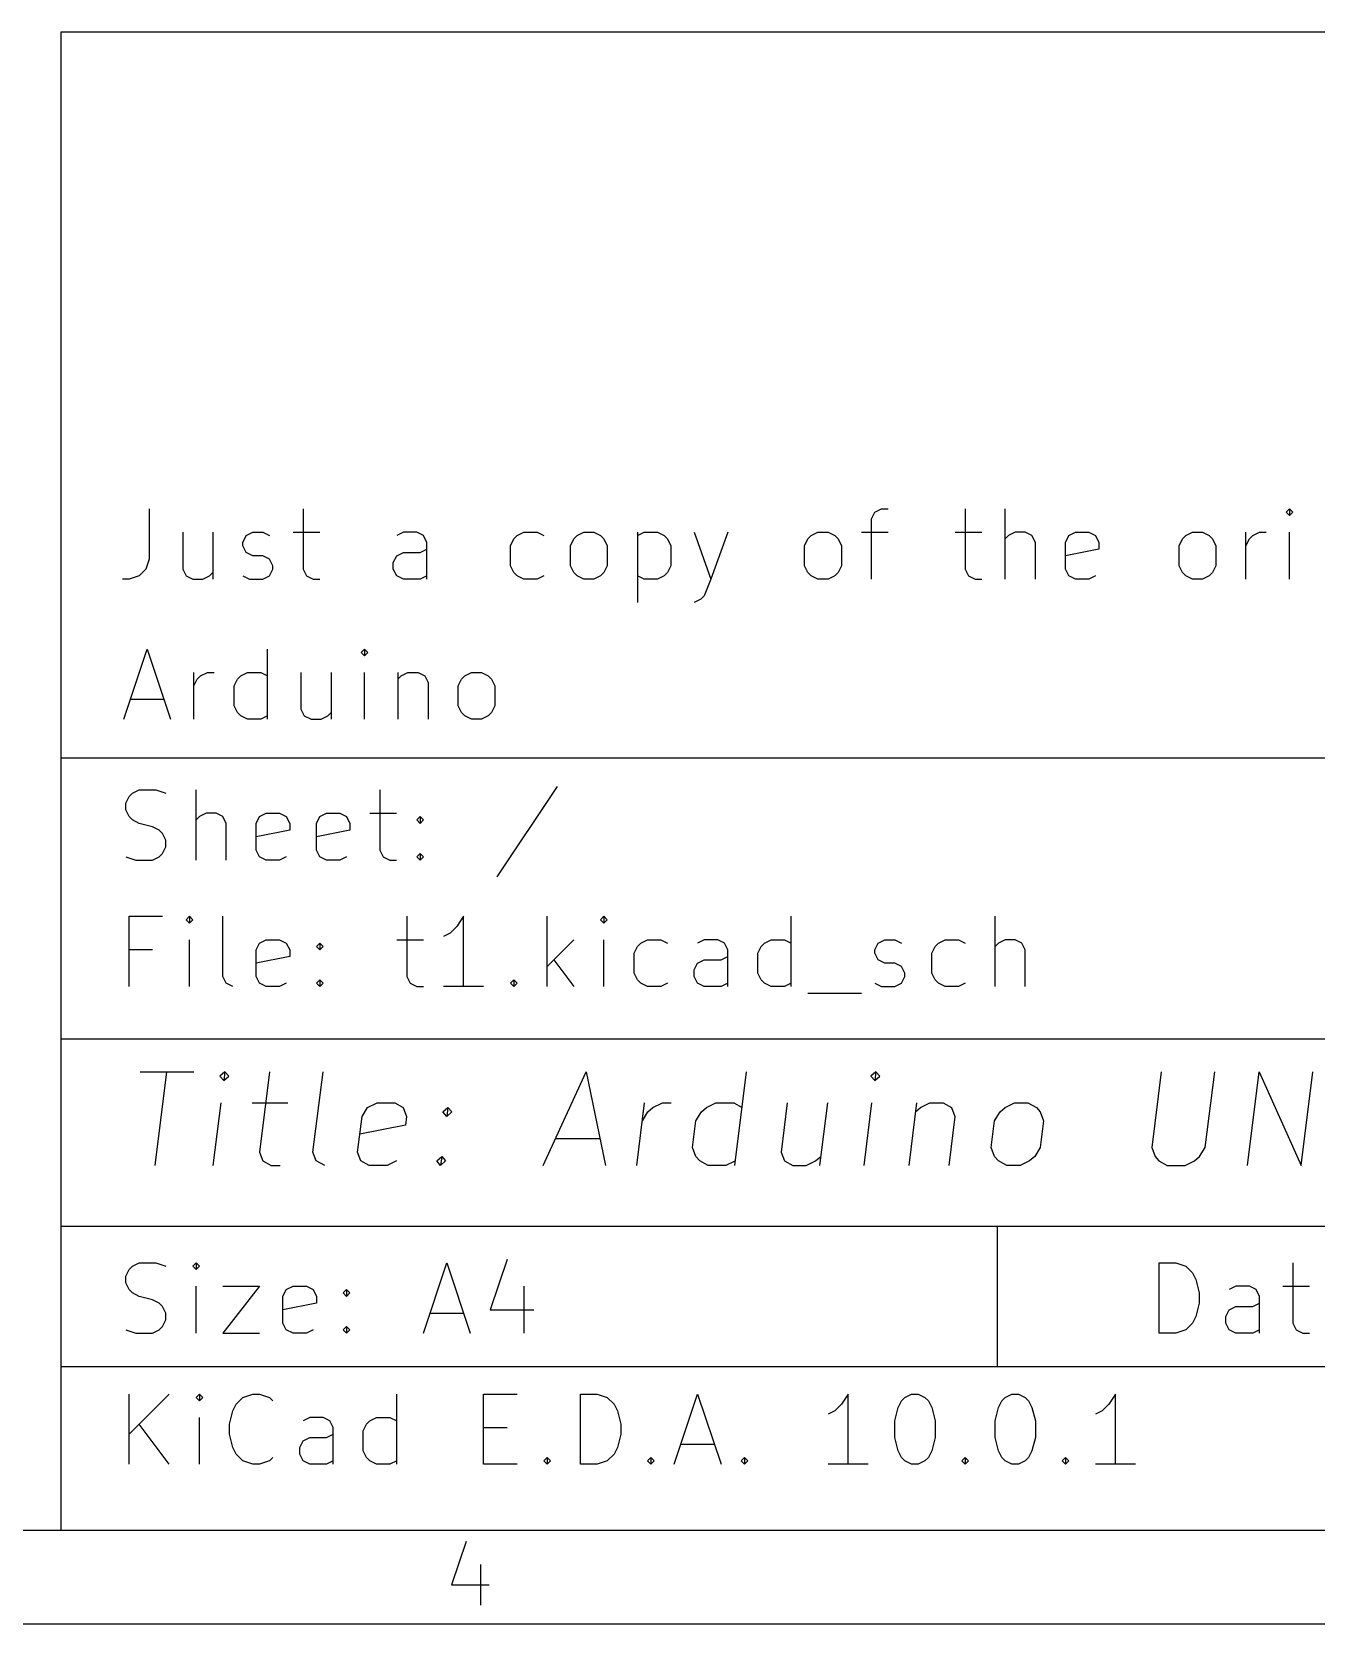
# Model space of a CAD drawing. Header units: millimetres. Extents: x 10 to 287, y -200 to -10.
# Drawn here: x 176.38 to 203.81, y -200.01 to -166.01 of the extents above; entities that cross this region are included whole.
import ezdxf

# ---------------------------------------------------------------- set-up
doc = ezdxf.new("R2010")
doc.units = ezdxf.units.MM
doc.layers.add('RED', color=14, linetype='CONTINUOUS')

msp = doc.modelspace()

# ---------------------------------------------------------------- linework, layer by layer
at = {"layer": 'RED', "linetype": 'CONTINUOUS'}
for p, q in [((177.0022, -166.0072), (285.0022, -166.0072)), ((177.0022, -198.0072), (177.0022, -166.0072)), ((178.8865, -176.1933), (178.8865, -177.2647)), ((182.1722, -176.1933), (182.1722, -177.479)), ((194.315, -176.4076), (194.3864, -176.2647)), ((194.315, -177.6933), (194.315, -176.4076)), ((194.3864, -176.2647), (194.5293, -176.1933)), ((194.5293, -176.1933), (194.6721, -176.1933)), ((196.315, -176.1933), (196.315, -177.479)), ((197.1721, -177.6933), (197.1721, -176.1933)), ((203.2435, -176.1933), (203.1721, -176.2647)), ((203.1721, -176.2647), (203.2435, -176.3361)), ((203.3149, -176.2647), (203.2435, -176.1933)), ((203.2435, -176.1933), (203.2435, -176.3361)), ((203.2435, -176.3361), (203.3149, -176.2647)), ((179.6008, -176.6933), (179.6008, -177.479)), ((180.2437, -176.6933), (180.2437, -177.6933)), ((180.8865, -176.9076), (180.9579, -176.7647)), ((180.9579, -176.7647), (181.1008, -176.6933)), ((181.1008, -176.6933), (181.315, -176.6933)), ((181.315, -176.6933), (181.4579, -176.7647)), ((181.9579, -176.6933), (182.5293, -176.6933)), ((184.3151, -176.6933), (184.1722, -176.7647)), ((184.6008, -176.6933), (184.3151, -176.6933)), ((184.7436, -176.7647), (184.6008, -176.6933)), ((184.8151, -176.9076), (184.7436, -176.7647)), ((186.6722, -176.8361), (186.7436, -176.7647)), ((186.7436, -176.7647), (186.8865, -176.6933)), ((186.8865, -176.6933), (187.1722, -176.6933)), ((187.1722, -176.6933), (187.3151, -176.7647)), ((187.9579, -176.8361), (188.0293, -176.7647)), ((188.0293, -176.7647), (188.1722, -176.6933)), ((188.1722, -176.6933), (188.3865, -176.6933)), ((188.3865, -176.6933), (188.5293, -176.7647)), ((188.5293, -176.7647), (188.6008, -176.8361)), ((189.315, -176.6933), (189.315, -178.1933)), ((189.315, -176.7647), (189.4579, -176.6933)), ((189.4579, -176.6933), (189.7436, -176.6933)), ((189.7436, -176.6933), (189.8864, -176.7647)), ((189.8864, -176.7647), (189.9579, -176.8361)), ((190.5292, -176.6933), (190.8864, -177.6933)), ((191.2435, -176.6933), (190.8864, -177.6933)), ((192.9579, -176.8361), (193.0293, -176.7647)), ((193.0293, -176.7647), (193.1722, -176.6933)), ((193.1722, -176.6933), (193.3865, -176.6933)), ((193.3865, -176.6933), (193.5293, -176.7647)), ((193.5293, -176.7647), (193.6008, -176.8361)), ((194.1007, -176.6933), (194.6721, -176.6933)), ((196.1007, -176.6933), (196.6721, -176.6933)), ((197.2435, -176.7647), (197.1721, -176.8361)), ((197.3864, -176.6933), (197.2435, -176.7647)), ((197.6007, -176.6933), (197.3864, -176.6933)), ((197.7435, -176.7647), (197.6007, -176.6933)), ((197.815, -176.9076), (197.7435, -176.7647)), ((198.4578, -176.9076), (198.5292, -176.7647)), ((198.5292, -176.7647), (198.6721, -176.6933)), ((198.6721, -176.6933), (198.9578, -176.6933)), ((198.9578, -176.6933), (199.1006, -176.7647)), ((199.1006, -176.7647), (199.1721, -176.9076)), ((200.9578, -176.8361), (201.0292, -176.7647)), ((201.0292, -176.7647), (201.1721, -176.6933)), ((201.1721, -176.6933), (201.3864, -176.6933)), ((201.3864, -176.6933), (201.5292, -176.7647)), ((201.5292, -176.7647), (201.6007, -176.8361)), ((202.3149, -177.6933), (202.3149, -176.6933)), ((202.3863, -176.8361), (202.4578, -176.7647)), ((202.4578, -176.7647), (202.6006, -176.6933)), ((202.6006, -176.6933), (202.7435, -176.6933)), ((203.2435, -177.6933), (203.2435, -176.6933)), ((180.8865, -176.979), (180.8865, -176.9076)), ((180.9579, -177.1219), (180.8865, -176.979)), ((181.1008, -177.1933), (180.9579, -177.1219)), ((184.1722, -177.1933), (184.3151, -177.1219)), ((184.3151, -177.1219), (184.6722, -177.1219)), ((184.6722, -177.1219), (184.8151, -177.0504)), ((184.8151, -177.6933), (184.8151, -176.9076)), ((186.6008, -176.979), (186.6722, -176.8361)), ((186.6008, -177.4076), (186.6008, -176.979)), ((187.8865, -176.979), (187.9579, -176.8361)), ((187.8865, -177.4076), (187.8865, -176.979)), ((188.6008, -176.8361), (188.6722, -176.979)), ((188.6722, -176.979), (188.6722, -177.4076)), ((189.9579, -176.8361), (190.0293, -176.979)), ((190.0293, -176.979), (190.0293, -177.4076)), ((192.8865, -176.979), (192.9579, -176.8361)), ((192.8865, -177.4076), (192.8865, -176.979)), ((193.6008, -176.8361), (193.6722, -176.979)), ((193.6722, -176.979), (193.6722, -177.4076)), ((197.815, -177.6933), (197.815, -176.9076)), ((198.4578, -177.479), (198.4578, -176.9076)), ((199.1721, -177.0504), (198.4578, -177.1933)), ((199.1721, -176.9076), (199.1721, -177.0504)), ((200.8864, -176.979), (200.9578, -176.8361)), ((200.8864, -177.4076), (200.8864, -176.979)), ((201.6007, -176.8361), (201.6721, -176.979)), ((201.6721, -176.979), (201.6721, -177.4076)), ((202.3149, -176.979), (202.3863, -176.8361)), ((178.815, -177.479), (178.6722, -177.6219)), ((178.8865, -177.2647), (178.815, -177.479)), ((179.6008, -177.479), (179.6722, -177.6219)), ((181.315, -177.1933), (181.1008, -177.1933)), ((181.4579, -177.2647), (181.315, -177.1933)), ((181.5293, -177.4076), (181.4579, -177.2647)), ((181.4579, -177.6219), (181.5293, -177.479)), ((181.5293, -177.479), (181.5293, -177.4076)), ((182.1722, -177.479), (182.2436, -177.6219)), ((184.1008, -177.3361), (184.1722, -177.1933)), ((184.1008, -177.479), (184.1008, -177.3361)), ((184.1722, -177.6219), (184.1008, -177.479)), ((186.6722, -177.5504), (186.6008, -177.4076)), ((187.9579, -177.5504), (187.8865, -177.4076)), ((188.6722, -177.4076), (188.6008, -177.5504)), ((190.0293, -177.4076), (189.9579, -177.5504)), ((192.9579, -177.5504), (192.8865, -177.4076)), ((193.6722, -177.4076), (193.6008, -177.5504)), ((196.315, -177.479), (196.3864, -177.6219)), ((198.5292, -177.6219), (198.4578, -177.479)), ((200.9578, -177.5504), (200.8864, -177.4076)), ((201.6721, -177.4076), (201.6007, -177.5504)), ((178.4579, -177.6933), (178.315, -177.6933)), ((178.6722, -177.6219), (178.4579, -177.6933)), ((179.6722, -177.6219), (179.8151, -177.6933)), ((179.8151, -177.6933), (180.0294, -177.6933)), ((180.0294, -177.6933), (180.1722, -177.6219)), ((180.1722, -177.6219), (180.2437, -177.5504)), ((180.8865, -177.6219), (181.0293, -177.6933)), ((181.0293, -177.6933), (181.315, -177.6933)), ((181.315, -177.6933), (181.4579, -177.6219)), ((182.2436, -177.6219), (182.3865, -177.6933)), ((182.3865, -177.6933), (182.5293, -177.6933)), ((184.3151, -177.6933), (184.1722, -177.6219)), ((184.6722, -177.6933), (184.3151, -177.6933)), ((184.8151, -177.6219), (184.6722, -177.6933)), ((186.7436, -177.6219), (186.6722, -177.5504)), ((186.8865, -177.6933), (186.7436, -177.6219)), ((187.1722, -177.6933), (186.8865, -177.6933)), ((187.3151, -177.6219), (187.1722, -177.6933)), ((188.0293, -177.6219), (187.9579, -177.5504)), ((188.1722, -177.6933), (188.0293, -177.6219)), ((188.3865, -177.6933), (188.1722, -177.6933)), ((188.5293, -177.6219), (188.3865, -177.6933)), ((188.6008, -177.5504), (188.5293, -177.6219)), ((189.4579, -177.6933), (189.315, -177.6219)), ((189.7436, -177.6933), (189.4579, -177.6933)), ((189.8864, -177.6219), (189.7436, -177.6933)), ((189.9579, -177.5504), (189.8864, -177.6219)), ((190.8864, -177.6933), (190.7435, -178.0504)), ((193.0293, -177.6219), (192.9579, -177.5504)), ((193.1722, -177.6933), (193.0293, -177.6219)), ((193.3865, -177.6933), (193.1722, -177.6933)), ((193.5293, -177.6219), (193.3865, -177.6933)), ((193.6008, -177.5504), (193.5293, -177.6219)), ((196.3864, -177.6219), (196.5293, -177.6933)), ((196.5293, -177.6933), (196.6721, -177.6933)), ((198.6721, -177.6933), (198.5292, -177.6219)), ((198.9578, -177.6933), (198.6721, -177.6933)), ((199.1006, -177.6219), (198.9578, -177.6933)), ((201.0292, -177.6219), (200.9578, -177.5504)), ((201.1721, -177.6933), (201.0292, -177.6219)), ((201.3864, -177.6933), (201.1721, -177.6933)), ((201.5292, -177.6219), (201.3864, -177.6933)), ((201.6007, -177.5504), (201.5292, -177.6219)), ((190.6721, -178.1219), (190.5292, -178.1933)), ((190.7435, -178.0504), (190.6721, -178.1219)), ((178.3423, -180.6855), (178.8423, -179.1855)), ((178.8423, -179.1855), (179.3423, -180.6855)), ((181.4138, -180.6855), (181.4138, -179.1855)), ((183.4851, -179.1855), (183.4137, -179.2569)), ((183.4137, -179.2569), (183.4851, -179.3283)), ((183.5565, -179.2569), (183.4851, -179.1855)), ((183.4851, -179.1855), (183.4851, -179.3283)), ((183.4851, -179.3283), (183.5565, -179.2569)), ((179.8423, -180.6855), (179.8423, -179.6855)), ((179.8423, -179.9712), (179.9137, -179.8283)), ((179.9137, -179.8283), (179.9852, -179.7569)), ((179.9852, -179.7569), (180.128, -179.6855)), ((180.128, -179.6855), (180.2709, -179.6855)), ((180.6995, -179.9712), (180.7709, -179.8283)), ((180.7709, -179.8283), (180.8423, -179.7569)), ((180.8423, -179.7569), (180.9852, -179.6855)), ((180.9852, -179.6855), (181.2709, -179.6855)), ((181.2709, -179.6855), (181.4138, -179.7569)), ((182.128, -179.6855), (182.128, -180.4712)), ((182.7709, -179.6855), (182.7709, -180.6855)), ((183.4851, -180.6855), (183.4851, -179.6855)), ((184.1994, -179.6855), (184.1994, -180.6855)), ((184.1994, -179.8283), (184.2708, -179.7569)), ((184.2708, -179.7569), (184.4137, -179.6855)), ((184.4137, -179.6855), (184.628, -179.6855)), ((184.628, -179.6855), (184.7708, -179.7569)), ((184.7708, -179.7569), (184.8423, -179.8998)), ((185.4851, -179.9712), (185.5565, -179.8283)), ((185.5565, -179.8283), (185.6279, -179.7569)), ((185.6279, -179.7569), (185.7708, -179.6855)), ((185.7708, -179.6855), (185.9851, -179.6855)), ((185.9851, -179.6855), (186.1279, -179.7569)), ((186.1279, -179.7569), (186.1994, -179.8283)), ((186.1994, -179.8283), (186.2708, -179.9712)), ((180.6995, -180.3998), (180.6995, -179.9712)), ((184.8423, -179.8998), (184.8423, -180.6855)), ((185.4851, -180.3998), (185.4851, -179.9712)), ((186.2708, -179.9712), (186.2708, -180.3998)), ((178.4852, -180.2569), (179.1995, -180.2569)), ((180.7709, -180.5426), (180.6995, -180.3998)), ((182.128, -180.4712), (182.1994, -180.6141)), ((185.5565, -180.5426), (185.4851, -180.3998)), ((186.2708, -180.3998), (186.1994, -180.5426)), ((180.8423, -180.6141), (180.7709, -180.5426)), ((180.9852, -180.6855), (180.8423, -180.6141)), ((181.2709, -180.6855), (180.9852, -180.6855)), ((181.4138, -180.6141), (181.2709, -180.6855)), ((182.1994, -180.6141), (182.3423, -180.6855)), ((182.3423, -180.6855), (182.5566, -180.6855)), ((182.5566, -180.6855), (182.6994, -180.6141)), ((182.6994, -180.6141), (182.7709, -180.5426)), ((185.6279, -180.6141), (185.5565, -180.5426)), ((185.7708, -180.6855), (185.6279, -180.6141)), ((185.9851, -180.6855), (185.7708, -180.6855)), ((186.1279, -180.6141), (185.9851, -180.6855)), ((186.1994, -180.5426), (186.1279, -180.6141)), ((177.0022, -181.5072), (285.0022, -181.5072)), ((178.5293, -182.2647), (178.6722, -182.1933)), ((178.6722, -182.1933), (179.0293, -182.1933)), ((179.0293, -182.1933), (179.2436, -182.2647)), ((179.8865, -183.6933), (179.8865, -182.1933)), ((183.815, -182.1933), (183.815, -183.479)), ((187.6007, -182.1219), (186.315, -184.0504)), ((178.3865, -182.479), (178.4579, -182.3361)), ((178.3865, -182.6219), (178.3865, -182.479)), ((178.4579, -182.3361), (178.5293, -182.2647)), ((178.4579, -182.7647), (178.3865, -182.6219)), ((178.5293, -182.8361), (178.4579, -182.7647)), ((178.6722, -182.9076), (178.5293, -182.8361)), ((178.9579, -182.979), (178.6722, -182.9076)), ((179.9579, -182.7647), (179.8865, -182.8361)), ((180.1008, -182.6933), (179.9579, -182.7647)), ((180.3151, -182.6933), (180.1008, -182.6933)), ((180.4579, -182.7647), (180.3151, -182.6933)), ((180.5294, -182.9076), (180.4579, -182.7647)), ((180.5294, -183.6933), (180.5294, -182.9076)), ((181.1722, -182.9076), (181.2436, -182.7647)), ((181.1722, -183.479), (181.1722, -182.9076)), ((181.2436, -182.7647), (181.3865, -182.6933)), ((181.3865, -182.6933), (181.6722, -182.6933)), ((181.6722, -182.6933), (181.815, -182.7647)), ((181.815, -182.7647), (181.8865, -182.9076)), ((181.8865, -182.9076), (181.8865, -183.0504)), ((182.4579, -182.9076), (182.5293, -182.7647)), ((182.4579, -183.479), (182.4579, -182.9076)), ((182.5293, -182.7647), (182.6722, -182.6933)), ((182.6722, -182.6933), (182.9579, -182.6933)), ((182.9579, -182.6933), (183.1007, -182.7647)), ((183.1007, -182.7647), (183.1722, -182.9076)), ((183.1722, -182.9076), (183.1722, -183.0504)), ((183.6007, -182.6933), (184.1721, -182.6933)), ((184.6007, -182.8361), (184.6721, -182.7647)), ((184.6721, -182.9076), (184.6007, -182.8361)), ((184.6721, -182.7647), (184.7435, -182.8361)), ((184.6721, -182.7647), (184.6721, -182.9076)), ((184.7435, -182.8361), (184.6721, -182.9076)), ((179.1008, -183.0504), (178.9579, -182.979)), ((179.1722, -183.1219), (179.1008, -183.0504)), ((179.2436, -183.2647), (179.1722, -183.1219)), ((181.8865, -183.0504), (181.1722, -183.1933)), ((183.1722, -183.0504), (182.4579, -183.1933)), ((179.1008, -183.6219), (179.1722, -183.5504)), ((179.1722, -183.5504), (179.2436, -183.4076)), ((179.2436, -183.4076), (179.2436, -183.2647)), ((181.2436, -183.6219), (181.1722, -183.479)), ((182.5293, -183.6219), (182.4579, -183.479)), ((183.815, -183.479), (183.8864, -183.6219)), ((184.6007, -183.6219), (184.6721, -183.5504)), ((184.6721, -183.5504), (184.7435, -183.6219)), ((184.6721, -183.5504), (184.6721, -183.6933)), ((178.3865, -183.6219), (178.6008, -183.6933)), ((178.6008, -183.6933), (178.9579, -183.6933)), ((178.9579, -183.6933), (179.1008, -183.6219)), ((181.3865, -183.6933), (181.2436, -183.6219)), ((181.6722, -183.6933), (181.3865, -183.6933)), ((181.815, -183.6219), (181.6722, -183.6933)), ((182.6722, -183.6933), (182.5293, -183.6219)), ((182.9579, -183.6933), (182.6722, -183.6933)), ((183.1007, -183.6219), (182.9579, -183.6933)), ((183.8864, -183.6219), (184.0293, -183.6933)), ((184.0293, -183.6933), (184.1721, -183.6933)), ((184.6721, -183.6933), (184.6007, -183.6219)), ((184.7435, -183.6219), (184.6721, -183.6933)), ((178.4579, -186.3933), (178.4579, -184.8933)), ((178.4579, -184.8933), (179.1722, -184.8933)), ((179.7436, -184.8933), (179.6722, -184.9647)), ((179.815, -184.9647), (179.7436, -184.8933)), ((179.7436, -184.8933), (179.7436, -185.0361)), ((180.4579, -186.179), (180.4579, -184.8933)), ((184.3865, -184.8933), (184.3865, -186.179)), ((185.6007, -184.8933), (185.4579, -185.1076)), ((185.6007, -186.3933), (185.6007, -184.8933)), ((187.3865, -186.3933), (187.3865, -184.8933)), ((188.6008, -184.8933), (188.5294, -184.9647)), ((188.6722, -184.9647), (188.6008, -184.8933)), ((188.6008, -184.8933), (188.6008, -185.0361)), ((192.6008, -186.3933), (192.6008, -184.8933)), ((196.9579, -186.3933), (196.9579, -184.8933)), ((179.6722, -184.9647), (179.7436, -185.0361)), ((179.7436, -185.0361), (179.815, -184.9647)), ((185.315, -185.2504), (185.1722, -185.3219)), ((185.4579, -185.1076), (185.315, -185.2504)), ((188.5294, -184.9647), (188.6008, -185.0361)), ((188.6008, -185.0361), (188.6722, -184.9647)), ((178.9579, -185.6076), (178.4579, -185.6076)), ((179.7436, -186.3933), (179.7436, -185.3933)), ((181.1722, -185.6076), (181.2436, -185.4647)), ((181.1722, -186.179), (181.1722, -185.6076)), ((181.2436, -185.4647), (181.3865, -185.3933)), ((181.3865, -185.3933), (181.6722, -185.3933)), ((181.6722, -185.3933), (181.815, -185.4647)), ((181.815, -185.4647), (181.8865, -185.6076)), ((181.8865, -185.6076), (181.8865, -185.7504)), ((182.4579, -185.5361), (182.5293, -185.4647)), ((182.5293, -185.6076), (182.4579, -185.5361)), ((182.5293, -185.4647), (182.6007, -185.5361)), ((182.5293, -185.4647), (182.5293, -185.6076)), ((182.6007, -185.5361), (182.5293, -185.6076)), ((184.1722, -185.3933), (184.7436, -185.3933)), ((187.9579, -185.3933), (187.3865, -185.9647)), ((188.6008, -186.3933), (188.6008, -185.3933)), ((189.2437, -185.679), (189.3151, -185.5361)), ((189.3151, -185.5361), (189.3865, -185.4647)), ((189.3865, -185.4647), (189.5294, -185.3933)), ((189.5294, -185.3933), (189.8151, -185.3933)), ((189.8151, -185.3933), (189.958, -185.4647)), ((190.7437, -185.3933), (190.6008, -185.4647)), ((191.0294, -185.3933), (190.7437, -185.3933)), ((191.1722, -185.4647), (191.0294, -185.3933)), ((191.2437, -185.6076), (191.1722, -185.4647)), ((191.2437, -186.3933), (191.2437, -185.6076)), ((191.8865, -185.679), (191.9579, -185.5361)), ((191.9579, -185.5361), (192.0293, -185.4647)), ((192.0293, -185.4647), (192.1722, -185.3933)), ((192.1722, -185.3933), (192.4579, -185.3933)), ((192.4579, -185.3933), (192.6008, -185.4647)), ((194.3865, -185.6076), (194.4579, -185.4647)), ((194.3865, -185.679), (194.3865, -185.6076)), ((194.4579, -185.4647), (194.6008, -185.3933)), ((194.6008, -185.3933), (194.815, -185.3933)), ((194.815, -185.3933), (194.9579, -185.4647)), ((195.6008, -185.679), (195.6722, -185.5361)), ((195.6722, -185.5361), (195.7436, -185.4647)), ((195.7436, -185.4647), (195.8865, -185.3933)), ((195.8865, -185.3933), (196.1722, -185.3933)), ((196.1722, -185.3933), (196.3151, -185.4647)), ((197.0293, -185.4647), (196.9579, -185.5361)), ((197.1722, -185.3933), (197.0293, -185.4647)), ((197.3865, -185.3933), (197.1722, -185.3933)), ((197.5293, -185.4647), (197.3865, -185.3933)), ((197.6008, -185.6076), (197.5293, -185.4647)), ((197.6008, -186.3933), (197.6008, -185.6076)), ((181.8865, -185.7504), (181.1722, -185.8933)), ((187.5294, -185.8219), (187.9579, -186.3933)), ((189.2437, -186.1076), (189.2437, -185.679)), ((190.5294, -186.0361), (190.6008, -185.8933)), ((190.6008, -185.8933), (190.7437, -185.8219)), ((190.7437, -185.8219), (191.1008, -185.8219)), ((191.1008, -185.8219), (191.2437, -185.7504)), ((191.8865, -186.1076), (191.8865, -185.679)), ((194.4579, -185.8219), (194.3865, -185.679)), ((194.6008, -185.8933), (194.4579, -185.8219)), ((194.815, -185.8933), (194.6008, -185.8933)), ((194.9579, -185.9647), (194.815, -185.8933)), ((195.0293, -186.1076), (194.9579, -185.9647)), ((195.6008, -186.1076), (195.6008, -185.679)), ((180.5293, -186.3219), (180.4579, -186.179)), ((181.2436, -186.3219), (181.1722, -186.179)), ((182.4579, -186.3219), (182.5293, -186.2504)), ((182.5293, -186.2504), (182.6007, -186.3219)), ((182.5293, -186.2504), (182.5293, -186.3933)), ((184.3865, -186.179), (184.4579, -186.3219)), ((186.6008, -186.3219), (186.6722, -186.2504)), ((186.6722, -186.2504), (186.7436, -186.3219)), ((186.6722, -186.2504), (186.6722, -186.3933)), ((189.3151, -186.2504), (189.2437, -186.1076)), ((189.3865, -186.3219), (189.3151, -186.2504)), ((190.5294, -186.179), (190.5294, -186.0361)), ((190.6008, -186.3219), (190.5294, -186.179)), ((191.9579, -186.2504), (191.8865, -186.1076)), ((192.0293, -186.3219), (191.9579, -186.2504)), ((194.9579, -186.3219), (195.0293, -186.179)), ((195.0293, -186.179), (195.0293, -186.1076)), ((195.6722, -186.2504), (195.6008, -186.1076)), ((195.7436, -186.3219), (195.6722, -186.2504)), ((180.6722, -186.3933), (180.5293, -186.3219)), ((181.3865, -186.3933), (181.2436, -186.3219)), ((181.6722, -186.3933), (181.3865, -186.3933)), ((181.815, -186.3219), (181.6722, -186.3933)), ((182.5293, -186.3933), (182.4579, -186.3219)), ((182.6007, -186.3219), (182.5293, -186.3933)), ((184.4579, -186.3219), (184.6008, -186.3933)), ((184.6008, -186.3933), (184.7436, -186.3933)), ((186.0293, -186.3933), (185.1722, -186.3933)), ((186.6722, -186.3933), (186.6008, -186.3219)), ((186.7436, -186.3219), (186.6722, -186.3933)), ((189.5294, -186.3933), (189.3865, -186.3219)), ((189.8151, -186.3933), (189.5294, -186.3933)), ((189.958, -186.3219), (189.8151, -186.3933)), ((190.7437, -186.3933), (190.6008, -186.3219)), ((191.1008, -186.3933), (190.7437, -186.3933)), ((191.2437, -186.3219), (191.1008, -186.3933)), ((192.1722, -186.3933), (192.0293, -186.3219)), ((192.4579, -186.3933), (192.1722, -186.3933)), ((192.6008, -186.3219), (192.4579, -186.3933)), ((192.9579, -186.5361), (194.1007, -186.5361)), ((194.3865, -186.3219), (194.5293, -186.3933)), ((194.5293, -186.3933), (194.815, -186.3933)), ((194.815, -186.3933), (194.9579, -186.3219)), ((195.8865, -186.3933), (195.7436, -186.3219)), ((196.1722, -186.3933), (195.8865, -186.3933)), ((196.3151, -186.3219), (196.1722, -186.3933)), ((177.0022, -187.5072), (285.0022, -187.5072)), ((178.6938, -188.2116), (179.8367, -188.2116)), ((179.0153, -190.2116), (179.2653, -188.2116)), ((180.5033, -188.2116), (180.3962, -188.3068)), ((180.3962, -188.3068), (180.4795, -188.4021)), ((180.5033, -188.2116), (180.4795, -188.4021)), ((180.4795, -188.4021), (180.5867, -188.3068)), ((180.5867, -188.3068), (180.5033, -188.2116)), ((181.4557, -188.2116), (181.2415, -189.9259)), ((182.3844, -189.9259), (182.5986, -188.2116)), ((187.301, -190.2116), (188.2177, -188.2116)), ((188.2177, -188.2116), (188.6344, -190.2116)), ((191.3963, -190.2116), (191.6463, -188.2116)), ((194.4081, -188.2116), (194.301, -188.3068)), ((194.301, -188.3068), (194.3843, -188.4021)), ((194.4081, -188.2116), (194.3843, -188.4021)), ((194.3843, -188.4021), (194.4915, -188.3068)), ((194.4915, -188.3068), (194.4081, -188.2116)), ((200.5033, -188.2116), (200.301, -189.8306)), ((201.4438, -189.8306), (201.6462, -188.2116)), ((202.3485, -190.2116), (202.5985, -188.2116)), ((202.5985, -188.2116), (203.4914, -190.2116)), ((203.4914, -190.2116), (203.7414, -188.2116)), ((180.2533, -190.2116), (180.42, -188.8783)), ((181.0867, -188.8783), (181.8486, -188.8783)), ((183.432, -189.164), (183.551, -188.9735)), ((183.551, -188.9735), (183.7534, -188.8783)), ((183.7534, -188.8783), (184.1343, -188.8783)), ((184.1343, -188.8783), (184.3129, -188.9735)), ((184.3129, -188.9735), (184.3843, -189.164)), ((185.1582, -189.0687), (185.2653, -188.9735)), ((185.2653, -188.9735), (185.2415, -189.164)), ((185.2653, -188.9735), (185.3486, -189.0687)), ((189.301, -190.2116), (189.4677, -188.8783)), ((189.5391, -189.0687), (189.6463, -188.9735)), ((189.6463, -188.9735), (189.8487, -188.8783)), ((189.8487, -188.8783), (190.0391, -188.8783)), ((190.682, -189.0687), (190.7891, -188.9735)), ((190.7891, -188.9735), (190.9915, -188.8783)), ((190.9915, -188.8783), (191.3725, -188.8783)), ((191.3725, -188.8783), (191.551, -188.9735)), ((192.5153, -188.8783), (192.3844, -189.9259)), ((193.3724, -188.8783), (193.2058, -190.2116)), ((194.1581, -190.2116), (194.3248, -188.8783)), ((195.2772, -188.8783), (195.1105, -190.2116)), ((195.2534, -189.0687), (195.3605, -188.9735)), ((195.3605, -188.9735), (195.5629, -188.8783)), ((195.5629, -188.8783), (195.8486, -188.8783)), ((195.8486, -188.8783), (196.0272, -188.9735)), ((196.0272, -188.9735), (196.0986, -189.164)), ((197.0629, -189.0687), (197.17, -188.9735)), ((197.17, -188.9735), (197.3724, -188.8783)), ((197.3724, -188.8783), (197.6581, -188.8783)), ((197.6581, -188.8783), (197.8367, -188.9735)), ((197.8367, -188.9735), (197.92, -189.0687)), ((183.3367, -189.9259), (183.432, -189.164)), ((184.3605, -189.3544), (183.3843, -189.5449)), ((184.3843, -189.164), (184.3605, -189.3544)), ((185.2415, -189.164), (185.1582, -189.0687)), ((185.3486, -189.0687), (185.2415, -189.164)), ((189.4201, -189.2592), (189.5391, -189.0687)), ((190.4915, -189.8306), (190.5629, -189.2592)), ((190.5629, -189.2592), (190.682, -189.0687)), ((196.0986, -189.164), (195.9677, -190.2116)), ((196.8724, -189.8306), (196.9438, -189.2592)), ((196.9438, -189.2592), (197.0629, -189.0687)), ((197.92, -189.0687), (197.9915, -189.2592)), ((197.9915, -189.2592), (197.92, -189.8306)), ((187.5629, -189.6402), (188.5153, -189.6402)), ((181.2415, -189.9259), (181.3129, -190.1164)), ((182.4558, -190.1164), (182.3844, -189.9259)), ((183.4081, -190.1164), (183.3367, -189.9259)), ((185.0272, -190.1164), (185.1343, -190.0211)), ((185.1343, -190.0211), (185.1105, -190.2116)), ((185.1343, -190.0211), (185.2177, -190.1164)), ((190.5629, -190.0211), (190.4915, -189.8306)), ((190.6463, -190.1164), (190.5629, -190.0211)), ((192.3844, -189.9259), (192.4558, -190.1164)), ((193.1224, -190.1164), (193.2296, -190.0211)), ((196.9438, -190.0211), (196.8724, -189.8306)), ((197.0272, -190.1164), (196.9438, -190.0211)), ((197.801, -190.0211), (197.6938, -190.1164)), ((197.92, -189.8306), (197.801, -190.0211)), ((200.301, -189.8306), (200.3724, -190.0211)), ((200.3724, -190.0211), (200.4557, -190.1164)), ((201.2176, -190.1164), (201.3248, -190.0211)), ((201.3248, -190.0211), (201.4438, -189.8306)), ((181.3129, -190.1164), (181.4915, -190.2116)), ((181.4915, -190.2116), (181.6819, -190.2116)), ((182.6344, -190.2116), (182.4558, -190.1164)), ((183.5867, -190.2116), (183.4081, -190.1164)), ((183.9677, -190.2116), (183.5867, -190.2116)), ((184.17, -190.1164), (183.9677, -190.2116)), ((185.1105, -190.2116), (185.0272, -190.1164)), ((185.2177, -190.1164), (185.1105, -190.2116)), ((190.8249, -190.2116), (190.6463, -190.1164)), ((191.2058, -190.2116), (190.8249, -190.2116)), ((191.4082, -190.1164), (191.2058, -190.2116)), ((192.4558, -190.1164), (192.6344, -190.2116)), ((192.6344, -190.2116), (192.9201, -190.2116)), ((192.9201, -190.2116), (193.1224, -190.1164)), ((197.2058, -190.2116), (197.0272, -190.1164)), ((197.4915, -190.2116), (197.2058, -190.2116)), ((197.6938, -190.1164), (197.4915, -190.2116)), ((200.4557, -190.1164), (200.6343, -190.2116)), ((200.6343, -190.2116), (201.0152, -190.2116)), ((201.0152, -190.2116), (201.2176, -190.1164)), ((177.0022, -191.5072), (285.0022, -191.5072)), ((197.0022, -191.5072), (197.0022, -194.5072)), ((178.3865, -192.579), (178.4579, -192.4361)), ((178.4579, -192.4361), (178.5293, -192.3647)), ((178.5293, -192.3647), (178.6722, -192.2933)), ((178.6722, -192.2933), (179.0293, -192.2933)), ((179.0293, -192.2933), (179.2436, -192.3647)), ((179.8865, -192.2933), (179.8151, -192.3647)), ((179.8151, -192.3647), (179.8865, -192.4361)), ((179.9579, -192.3647), (179.8865, -192.2933)), ((179.8865, -192.2933), (179.8865, -192.4361)), ((179.8865, -192.4361), (179.9579, -192.3647)), ((184.7437, -193.7933), (185.2437, -192.2933)), ((185.2437, -192.2933), (185.7437, -193.7933)), ((186.5294, -192.2219), (186.1723, -193.2933)), ((200.4579, -193.7933), (200.4579, -192.2933)), ((200.4579, -192.2933), (200.815, -192.2933)), ((200.815, -192.2933), (201.0293, -192.3647)), ((201.0293, -192.3647), (201.1722, -192.5076)), ((203.315, -192.2933), (203.315, -193.579)), ((178.3865, -192.7219), (178.3865, -192.579)), ((178.4579, -192.8647), (178.3865, -192.7219)), ((201.1722, -192.5076), (201.2436, -192.6504)), ((201.2436, -192.6504), (201.315, -192.9361)), ((178.5293, -192.9361), (178.4579, -192.8647)), ((178.6722, -193.0076), (178.5293, -192.9361)), ((178.9579, -193.079), (178.6722, -193.0076)), ((179.1008, -193.1504), (178.9579, -193.079)), ((179.8865, -193.7933), (179.8865, -192.7933)), ((180.4579, -192.7933), (181.2437, -192.7933)), ((181.2437, -192.7933), (180.4579, -193.7933)), ((181.7437, -193.0076), (181.8151, -192.8647)), ((181.7437, -193.579), (181.7437, -193.0076)), ((181.8151, -192.8647), (181.958, -192.7933)), ((181.958, -192.7933), (182.2437, -192.7933)), ((182.2437, -192.7933), (182.3865, -192.8647)), ((182.3865, -192.8647), (182.458, -193.0076)), ((182.458, -193.0076), (182.458, -193.1504)), ((183.0294, -192.9361), (183.1008, -192.8647)), ((183.1008, -193.0076), (183.0294, -192.9361)), ((183.1008, -192.8647), (183.1722, -192.9361)), ((183.1008, -192.8647), (183.1008, -193.0076)), ((183.1722, -192.9361), (183.1008, -193.0076)), ((186.8866, -192.7933), (186.8866, -193.7933)), ((201.315, -192.9361), (201.315, -193.1504)), ((202.1008, -192.7933), (201.9579, -192.8647)), ((202.3865, -192.7933), (202.1008, -192.7933)), ((202.5293, -192.8647), (202.3865, -192.7933)), ((202.6008, -193.0076), (202.5293, -192.8647)), ((202.6008, -193.7933), (202.6008, -193.0076)), ((203.1007, -192.7933), (203.6721, -192.7933)), ((179.1722, -193.2219), (179.1008, -193.1504)), ((179.2436, -193.3647), (179.1722, -193.2219)), ((179.2436, -193.5076), (179.2436, -193.3647)), ((182.458, -193.1504), (181.7437, -193.2933)), ((184.8866, -193.3647), (185.6009, -193.3647)), ((186.1723, -193.2933), (187.1008, -193.2933)), ((201.2436, -193.4361), (201.1722, -193.579)), ((201.315, -193.1504), (201.2436, -193.4361)), ((201.8865, -193.4361), (201.9579, -193.2933)), ((201.8865, -193.579), (201.8865, -193.4361)), ((201.9579, -193.2933), (202.1008, -193.2219)), ((202.1008, -193.2219), (202.4579, -193.2219)), ((202.4579, -193.2219), (202.6008, -193.1504)), ((178.3865, -193.7219), (178.6008, -193.7933)), ((178.6008, -193.7933), (178.9579, -193.7933)), ((178.9579, -193.7933), (179.1008, -193.7219)), ((179.1008, -193.7219), (179.1722, -193.6504)), ((179.1722, -193.6504), (179.2436, -193.5076)), ((180.4579, -193.7933), (181.2437, -193.7933)), ((181.8151, -193.7219), (181.7437, -193.579)), ((181.958, -193.7933), (181.8151, -193.7219)), ((182.2437, -193.7933), (181.958, -193.7933)), ((182.3865, -193.7219), (182.2437, -193.7933)), ((183.0294, -193.7219), (183.1008, -193.6504)), ((183.1008, -193.7933), (183.0294, -193.7219)), ((183.1008, -193.6504), (183.1722, -193.7219)), ((183.1008, -193.6504), (183.1008, -193.7933)), ((183.1722, -193.7219), (183.1008, -193.7933)), ((200.815, -193.7933), (200.4579, -193.7933)), ((201.0293, -193.7219), (200.815, -193.7933)), ((201.1722, -193.579), (201.0293, -193.7219)), ((201.9579, -193.7219), (201.8865, -193.579)), ((202.1008, -193.7933), (201.9579, -193.7219)), ((202.4579, -193.7933), (202.1008, -193.7933)), ((202.6008, -193.7219), (202.4579, -193.7933)), ((203.315, -193.579), (203.3864, -193.7219)), ((203.3864, -193.7219), (203.5293, -193.7933)), ((203.5293, -193.7933), (203.6721, -193.7933)), ((177.0022, -194.5072), (285.0022, -194.5072)), ((178.4579, -196.5933), (178.4579, -195.0933)), ((179.315, -195.0933), (178.4579, -195.9504)), ((179.9579, -195.0933), (179.8865, -195.1647)), ((180.0293, -195.1647), (179.9579, -195.0933)), ((179.9579, -195.0933), (179.9579, -195.2361)), ((180.8865, -195.1647), (181.1008, -195.0933)), ((181.1008, -195.0933), (181.2436, -195.0933)), ((181.2436, -195.0933), (181.4579, -195.1647)), ((184.1722, -196.5933), (184.1722, -195.0933)), ((186.0293, -196.5933), (186.0293, -195.0933)), ((186.0293, -195.0933), (186.7436, -195.0933)), ((188.1007, -196.5933), (188.1007, -195.0933)), ((188.1007, -195.0933), (188.4578, -195.0933)), ((188.4578, -195.0933), (188.6721, -195.1647)), ((190.1007, -196.5933), (190.6007, -195.0933)), ((190.6007, -195.0933), (191.1007, -196.5933)), ((193.815, -195.0933), (193.6722, -195.3076)), ((193.815, -196.5933), (193.815, -195.0933)), ((195.0294, -195.1647), (195.1722, -195.0933)), ((195.1722, -195.0933), (195.3151, -195.0933)), ((195.3151, -195.0933), (195.4579, -195.1647)), ((197.1723, -195.1647), (197.3151, -195.0933)), ((197.3151, -195.0933), (197.458, -195.0933)), ((197.458, -195.0933), (197.6008, -195.1647)), ((199.5294, -195.0933), (199.3866, -195.3076)), ((199.5294, -196.5933), (199.5294, -195.0933)), ((179.8865, -195.1647), (179.9579, -195.2361)), ((179.9579, -195.2361), (180.0293, -195.1647)), ((180.6008, -195.7361), (180.6722, -195.4504)), ((180.6722, -195.4504), (180.7436, -195.3076)), ((180.7436, -195.3076), (180.8865, -195.1647)), ((181.4579, -195.1647), (181.5293, -195.2361)), ((188.6721, -195.1647), (188.815, -195.3076)), ((188.815, -195.3076), (188.8864, -195.4504)), ((188.8864, -195.4504), (188.9578, -195.7361)), ((193.5293, -195.4504), (193.3865, -195.5219)), ((193.6722, -195.3076), (193.5293, -195.4504)), ((194.8151, -195.6647), (194.8865, -195.379)), ((194.8865, -195.379), (194.9579, -195.2361)), ((194.9579, -195.2361), (195.0294, -195.1647)), ((195.4579, -195.1647), (195.5294, -195.2361)), ((195.5294, -195.2361), (195.6008, -195.379)), ((195.6008, -195.379), (195.6722, -195.6647)), ((196.958, -195.6647), (197.0294, -195.379)), ((197.0294, -195.379), (197.1008, -195.2361)), ((197.1008, -195.2361), (197.1723, -195.1647)), ((197.6008, -195.1647), (197.6723, -195.2361)), ((197.6723, -195.2361), (197.7437, -195.379)), ((197.7437, -195.379), (197.8151, -195.6647)), ((199.2437, -195.4504), (199.1009, -195.5219)), ((199.3866, -195.3076), (199.2437, -195.4504)), ((179.315, -196.5933), (178.6722, -195.7361)), ((179.9579, -196.5933), (179.9579, -195.5933)), ((180.6008, -195.9504), (180.6008, -195.7361)), ((182.3151, -195.5933), (182.1722, -195.6647)), ((182.6008, -195.5933), (182.3151, -195.5933)), ((182.7436, -195.6647), (182.6008, -195.5933)), ((182.8151, -195.8076), (182.7436, -195.6647)), ((182.8151, -196.5933), (182.8151, -195.8076)), ((183.4579, -195.879), (183.5293, -195.7361)), ((183.5293, -195.7361), (183.6007, -195.6647)), ((183.6007, -195.6647), (183.7436, -195.5933)), ((183.7436, -195.5933), (184.0293, -195.5933)), ((184.0293, -195.5933), (184.1722, -195.6647)), ((186.0293, -195.8076), (186.5293, -195.8076)), ((188.9578, -195.7361), (188.9578, -195.9504)), ((194.8151, -196.0219), (194.8151, -195.6647)), ((195.6722, -195.6647), (195.6722, -196.0219)), ((196.958, -196.0219), (196.958, -195.6647)), ((197.8151, -195.6647), (197.8151, -196.0219)), ((180.6722, -196.2361), (180.6008, -195.9504)), ((182.1008, -196.2361), (182.1722, -196.0933)), ((182.1722, -196.0933), (182.3151, -196.0219)), ((182.3151, -196.0219), (182.6722, -196.0219)), ((182.6722, -196.0219), (182.8151, -195.9504)), ((183.4579, -196.3076), (183.4579, -195.879)), ((188.9578, -195.9504), (188.8864, -196.2361)), ((190.2436, -196.1647), (190.9579, -196.1647)), ((194.8865, -196.3076), (194.8151, -196.0219)), ((195.6722, -196.0219), (195.6008, -196.3076)), ((197.0294, -196.3076), (196.958, -196.0219)), ((197.8151, -196.0219), (197.7437, -196.3076)), ((180.7436, -196.379), (180.6722, -196.2361)), ((180.8865, -196.5219), (180.7436, -196.379)), ((181.5293, -196.4504), (181.4579, -196.5219)), ((182.1008, -196.379), (182.1008, -196.2361)), ((182.1722, -196.5219), (182.1008, -196.379)), ((183.5293, -196.4504), (183.4579, -196.3076)), ((183.6007, -196.5219), (183.5293, -196.4504)), ((187.315, -196.5219), (187.3864, -196.4504)), ((187.3864, -196.4504), (187.4578, -196.5219)), ((187.3864, -196.4504), (187.3864, -196.5933)), ((188.815, -196.379), (188.6721, -196.5219)), ((188.8864, -196.2361), (188.815, -196.379)), ((189.5293, -196.5219), (189.6007, -196.4504)), ((189.6007, -196.4504), (189.6721, -196.5219)), ((189.6007, -196.4504), (189.6007, -196.5933)), ((191.5293, -196.5219), (191.6007, -196.4504)), ((191.6007, -196.4504), (191.6721, -196.5219)), ((191.6007, -196.4504), (191.6007, -196.5933)), ((194.9579, -196.4504), (194.8865, -196.3076)), ((195.0294, -196.5219), (194.9579, -196.4504)), ((195.5294, -196.4504), (195.4579, -196.5219)), ((195.6008, -196.3076), (195.5294, -196.4504)), ((196.2437, -196.5219), (196.3151, -196.4504)), ((196.3151, -196.4504), (196.3865, -196.5219)), ((196.3151, -196.4504), (196.3151, -196.5933)), ((197.1008, -196.4504), (197.0294, -196.3076)), ((197.1723, -196.5219), (197.1008, -196.4504)), ((197.6723, -196.4504), (197.6008, -196.5219)), ((197.7437, -196.3076), (197.6723, -196.4504)), ((198.3866, -196.5219), (198.458, -196.4504)), ((198.458, -196.4504), (198.5294, -196.5219)), ((198.458, -196.4504), (198.458, -196.5933)), ((181.1008, -196.5933), (180.8865, -196.5219)), ((181.2436, -196.5933), (181.1008, -196.5933)), ((181.4579, -196.5219), (181.2436, -196.5933)), ((182.3151, -196.5933), (182.1722, -196.5219)), ((182.6722, -196.5933), (182.3151, -196.5933)), ((182.8151, -196.5219), (182.6722, -196.5933)), ((183.7436, -196.5933), (183.6007, -196.5219)), ((184.0293, -196.5933), (183.7436, -196.5933)), ((184.1722, -196.5219), (184.0293, -196.5933)), ((186.7436, -196.5933), (186.0293, -196.5933)), ((187.3864, -196.5933), (187.315, -196.5219)), ((187.4578, -196.5219), (187.3864, -196.5933)), ((188.4578, -196.5933), (188.1007, -196.5933)), ((188.6721, -196.5219), (188.4578, -196.5933)), ((189.6007, -196.5933), (189.5293, -196.5219)), ((189.6721, -196.5219), (189.6007, -196.5933)), ((191.6007, -196.5933), (191.5293, -196.5219)), ((191.6721, -196.5219), (191.6007, -196.5933)), ((194.2436, -196.5933), (193.3865, -196.5933)), ((195.1722, -196.5933), (195.0294, -196.5219)), ((195.3151, -196.5933), (195.1722, -196.5933)), ((195.4579, -196.5219), (195.3151, -196.5933)), ((196.3151, -196.5933), (196.2437, -196.5219)), ((196.3865, -196.5219), (196.3151, -196.5933)), ((197.3151, -196.5933), (197.1723, -196.5219)), ((197.458, -196.5933), (197.3151, -196.5933)), ((197.6008, -196.5219), (197.458, -196.5933)), ((198.458, -196.5933), (198.3866, -196.5219)), ((198.5294, -196.5219), (198.458, -196.5933)), ((199.958, -196.5933), (199.1009, -196.5933)), ((285.0022, -198.0072), (12, -198.0072)), ((285.0022, -198.0072), (177.0022, -198.0072)), ((185.6557, -198.239), (185.3462, -199.1675)), ((185.9652, -198.7342), (185.9652, -199.6009)), ((185.3462, -199.1675), (186.1509, -199.1675)), ((287.0022, -200.0072), (10, -200.0072))]:
    msp.add_line(p, q, dxfattribs=at)

doc.saveas('drawing.dxf')
